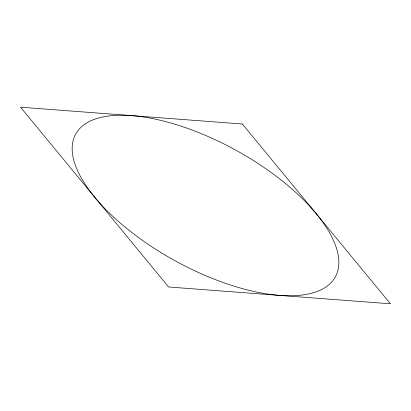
<?xml version="1.0" encoding="UTF-8"?>
<svg xmlns="http://www.w3.org/2000/svg" width="411" height="411" viewBox="0 0 411 411"><rect width="100%" height="100%" fill="white"/><g stroke="black" fill="none" stroke-linecap="round" stroke-linejoin="round"><path stroke-width="0.62" d="M242.372 124.014L20.55 107.199L168.628 286.986L390.45 303.801L242.372 124.014M113.847 217.306A148.171 63.089 28.8 0 0 335.212 277.117A148.171 63.089 28.8 0 0 167.441 122.077A148.171 63.089 28.8 0 0 113.847 217.306"/></g></svg>
